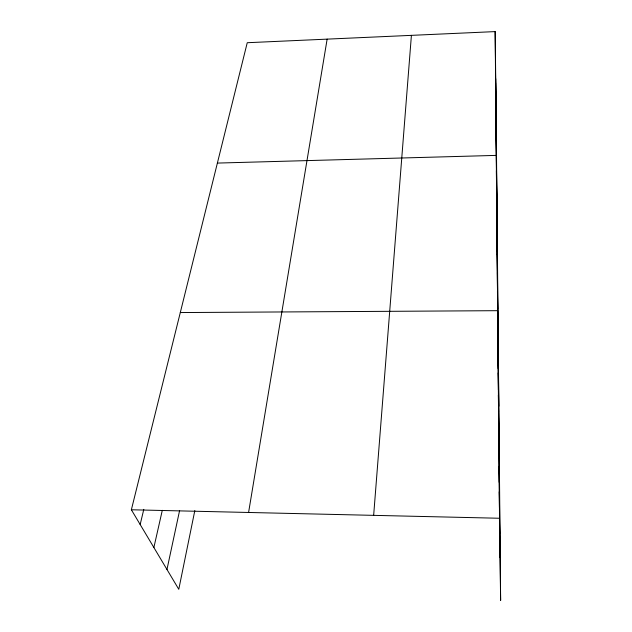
<?xml version="1.0" encoding="UTF-8"?>
<svg xmlns="http://www.w3.org/2000/svg" width="632" height="632" viewBox="0 0 632 632"><rect width="100%" height="100%" fill="white"/><g stroke="black" fill="none" stroke-linecap="round" stroke-linejoin="round"><path stroke-width="0.95" d="M373.654 515.357L411.408 35.352M248.589 512.473L327.139 39.129M194.822 510.577L178.785 589.301L131.369 509.771L247.246 42.715L495.156 31.6L496.365 132.941M166.966 569.479L179.607 510.506M153.876 547.517L162.298 510.324M140.17 524.528L143.796 509.36M217.384 163.08L496.246 155.393M180.302 312.556L497.613 310.683L498.853 406.202M131.369 509.771L499.446 518.256L500.631 600.4L496.057 106.942M498.561 417.973L498.79 434.547M498.774 441.713L498.996 458.018M498.988 466.305L499.209 482.319M499.217 491.807L499.438 507.488M495.607 82.918L496.073 128.999M495.978 125.183L497.487 255.928M496.381 170.687L496.886 220.734M496.807 219.296L497.187 254.451M497.115 254.175L497.344 272.068M497.281 272.432L497.502 290.214M497.447 291.257L497.676 308.93M497.795 330.749L498.024 348.137M497.977 351.471L498.206 368.693M498.166 372.896L498.395 389.92M498.364 395.047L498.585 411.859M495.717 78.716L500.007 557.377M495.156 31.6L499.667 533.574"/></g></svg>
